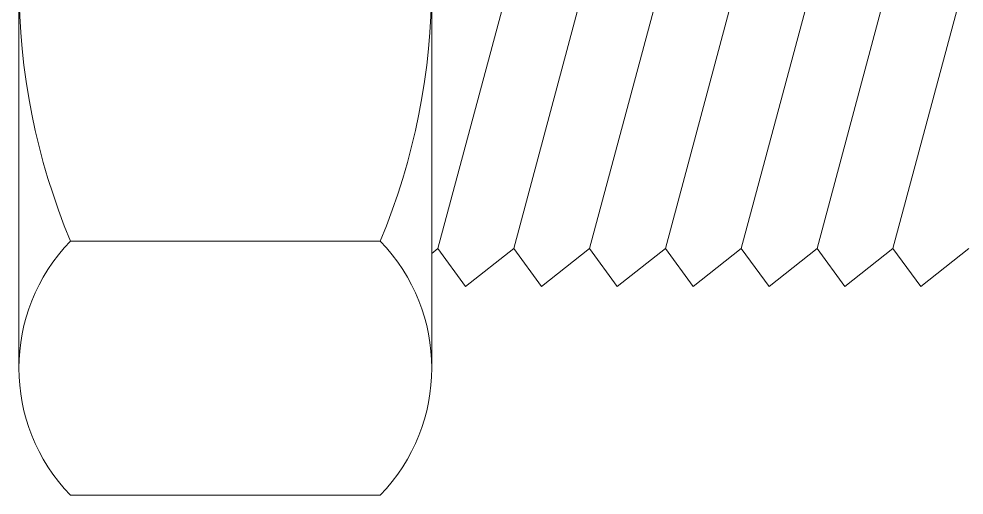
# Model space of a CAD drawing. Header units: millimetres. Extents: x 5654510 to 5731940, y 588357 to 647777.
# Drawn here: x 5699232.8 to 5699457.1, y 623702.8 to 623815.9 of the extents above; entities that cross this region are included whole.
import ezdxf

# ---------------------------------------------------------------- set-up
doc = ezdxf.new("R2010")
doc.units = ezdxf.units.MM
doc.header["$LTSCALE"] = 120
doc.header["$MEASUREMENT"] = 0
doc.layers.add('Buon lon', color=150, linetype='Continuous', lineweight=13)

msp = doc.modelspace()

# ---------------------------------------------------------------- linework, layer by layer
at = {"layer": 'Buon lon', "ltscale": 10}
for p, q in [((5699232.76, 623763.09), (5699232.76, 623885.57)), ((5699330.74, 623763.09), (5699330.74, 623885.57)), ((5699332.18, 623761.33), (5699365.94, 623887.33)), ((5699332.18, 623761.33), (5699365.94, 623887.33)), ((5699350.18, 623761.33), (5699383.94, 623887.33)), ((5699350.18, 623761.33), (5699383.94, 623887.33)), ((5699368.18, 623761.33), (5699401.94, 623887.33)), ((5699368.18, 623761.33), (5699401.94, 623887.33)), ((5699386.18, 623761.33), (5699419.94, 623887.33)), ((5699386.18, 623761.33), (5699419.94, 623887.33)), ((5699404.18, 623761.33), (5699437.94, 623887.33)), ((5699404.18, 623761.33), (5699437.94, 623887.33)), ((5699422.18, 623761.33), (5699455.94, 623887.33)), ((5699422.18, 623761.33), (5699455.94, 623887.33)), ((5699440.18, 623761.33), (5699473.94, 623887.33)), ((5699440.18, 623761.33), (5699473.94, 623887.33)), ((5699232.76, 623732.48), (5699232.76, 623763.09)), ((5699318.49, 623763.09), (5699245.01, 623763.09)), ((5699330.74, 623732.48), (5699330.74, 623763.09)), ((5699330.74, 623760.2), (5699332.18, 623761.33)), ((5699338.77, 623752.33), (5699332.18, 623761.33)), ((5699338.77, 623752.33), (5699350.18, 623761.33)), ((5699356.77, 623752.33), (5699350.18, 623761.33)), ((5699356.77, 623752.33), (5699368.18, 623761.33)), ((5699374.77, 623752.33), (5699368.18, 623761.33)), ((5699374.77, 623752.33), (5699386.18, 623761.33)), ((5699392.77, 623752.33), (5699386.18, 623761.33)), ((5699392.77, 623752.33), (5699404.18, 623761.33)), ((5699410.77, 623752.33), (5699404.18, 623761.33)), ((5699410.77, 623752.33), (5699422.18, 623761.33)), ((5699428.77, 623752.33), (5699422.18, 623761.33)), ((5699428.77, 623752.33), (5699440.18, 623761.33)), ((5699446.77, 623752.33), (5699440.18, 623761.33)), ((5699446.77, 623752.33), (5699458.18, 623761.33)), ((5699318.49, 623702.83), (5699245.01, 623702.83))]:
    msp.add_line(p, q, dxfattribs=at)
for centre, radius, start, end in [((5699391.98, 623824.33), 159.21, 157.3801, 202.6199), ((5699171.53, 623824.33), 159.21, 337.3801, 22.6199), ((5699275.95, 623732.96), 43.19, 135.7613, 224.2387), ((5699287.55, 623732.96), 43.19, 315.7613, 44.2387)]:
    msp.add_arc(centre, radius, start, end, dxfattribs=at)

doc.saveas('drawing.dxf')
